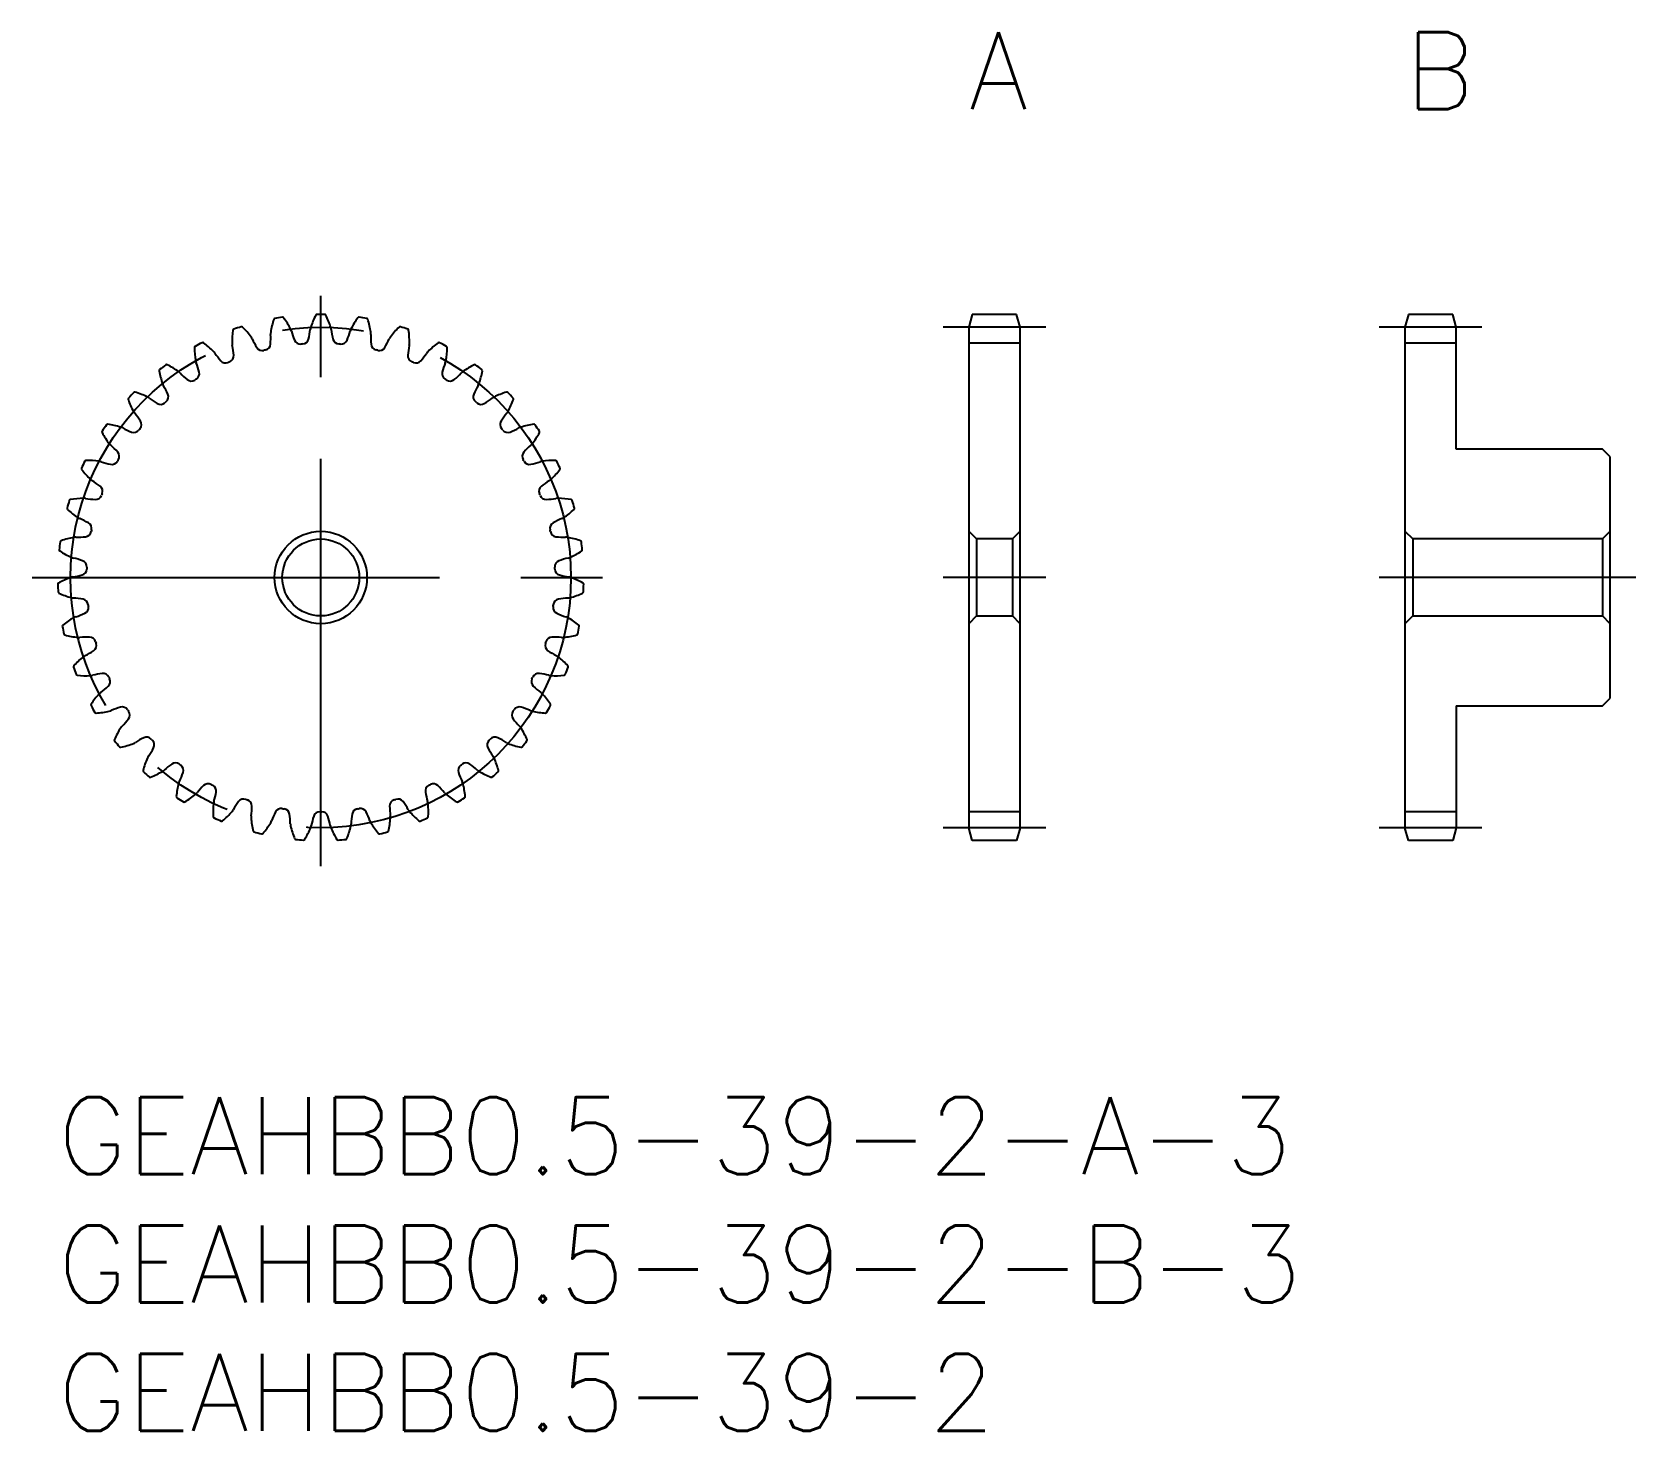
# Model space of a CAD drawing. Extents: x -1 to 61.5, y -13 to 41.5.
import ezdxf

# ---------------------------------------------------------------- set-up
doc = ezdxf.new("R2010")
doc.units = 0
doc.header["$LTSCALE"] = 0.5
doc.linetypes.add('CENTER', pattern=[50.8, 31.75, -6.35, 6.35, -6.35])
for name, color, linetype in [('MSM_CENTER', 1, 'CENTER'), ('MSM_CONTINUOUS', 7, 'CONTINUOUS'), ('MSM_PART_NUMBER', 7, 'CONTINUOUS')]:
    doc.layers.add(name, color=color, linetype=linetype)
doc.styles.get("Standard").update_dxf_attribs({"font": 'txt.shx', "height": 3, "bigfont": 'bigfont.shx'})

# ---------------------------------------------------------------- blocks, each defined once
blk = doc.blocks.new('*U2')
at = {"layer": 'MSM_PART_NUMBER'}
blk.add_text('GEAHBB0.5-39-2-A-3', height=3, dxfattribs=at).set_placement((0, -3))
blk = doc.blocks.new('*U3')
at = {"layer": 'MSM_PART_NUMBER'}
blk.add_text('GEAHBB0.5-39-2-B-3', height=3, dxfattribs=at).set_placement((0, -8))
blk = doc.blocks.new('*U4')
at = {"layer": 'MSM_PART_NUMBER'}
blk.add_text('GEAHBB0.5-39-2', height=3, dxfattribs=at).set_placement((0, -13))
blk = doc.blocks.new('*U5')
at = {"layer": 'MSM_PART_NUMBER'}
blk.add_text('A', height=3, dxfattribs=at).set_placement((35.5, 38.5))
blk = doc.blocks.new('*U6')
at = {"layer": 'MSM_PART_NUMBER'}
blk.add_text('B', height=3, dxfattribs=at).set_placement((52.5, 38.5))

msp = doc.modelspace()

# ---------------------------------------------------------------- linework, layer by layer
at = {"layer": 'MSM_CENTER'}
for p, q in [((10.25, 9), (10.25, 31.5)), ((38.5, 30), (34.5, 30)), ((55.5, 30), (51.5, 30)), ((-1, 20.25), (21.5, 20.25)), ((38.5, 20.25), (34.5, 20.25)), ((61.5, 20.25), (51.5, 20.25)), ((38.5, 10.5), (34.5, 10.5)), ((55.5, 10.5), (51.5, 10.5))]:
    msp.add_line(p, q, dxfattribs=at)
msp.add_circle((10.25, 20.25), 9.75, dxfattribs=at)
at = {"layer": 'MSM_CONTINUOUS'}
for p, q in [((35.634, 30.5), (35.5, 30)), ((35.5, 30), (35.5, 10.5)), ((37.366, 30.5), (35.634, 30.5)), ((37.5, 30), (37.366, 30.5)), ((52.634, 30.5), (52.5, 30)), ((52.5, 30), (52.5, 10.5)), ((54.366, 30.5), (52.634, 30.5)), ((54.5, 30), (54.366, 30.5)), ((37.5, 10.5), (37.5, 30)), ((54.5, 25.25), (54.5, 30)), ((37.5, 29.375), (35.5, 29.375)), ((54.5, 29.375), (52.5, 29.375)), ((60.2, 25.25), (54.5, 25.25)), ((60.5, 24.95), (60.2, 25.25)), ((60.5, 15.55), (60.5, 24.95)), ((35.5, 22.05), (35.8, 21.75)), ((37.2, 21.75), (37.5, 22.05)), ((52.5, 22.05), (52.8, 21.75)), ((60.2, 21.75), (60.5, 22.05)), ((35.8, 21.75), (35.8, 18.75)), ((37.2, 21.75), (35.8, 21.75)), ((37.2, 21.75), (37.2, 18.75)), ((52.8, 21.75), (52.8, 18.75)), ((60.2, 21.75), (52.8, 21.75)), ((60.2, 21.75), (60.2, 18.75)), ((35.8, 18.75), (37.2, 18.75)), ((37.5, 18.45), (37.2, 18.75)), ((52.8, 18.75), (52.5, 18.45)), ((52.8, 18.75), (60.2, 18.75)), ((60.5, 18.45), (60.2, 18.75)), ((35.8, 18.75), (35.5, 18.45)), ((54.5, 15.25), (60.2, 15.25)), ((54.5, 15.25), (54.5, 10.5)), ((60.2, 15.25), (60.5, 15.55)), ((37.5, 11.125), (35.5, 11.125)), ((54.5, 11.125), (52.5, 11.125)), ((35.634, 10), (35.5, 10.5)), ((37.366, 10), (35.634, 10)), ((37.5, 10.5), (37.366, 10)), ((52.634, 10), (52.5, 10.5)), ((54.366, 10), (52.634, 10)), ((54.5, 10.5), (54.366, 10))]:
    msp.add_line(p, q, dxfattribs=at)
for radius in [1.8, 1.5]:
    msp.add_circle((10.25, 20.25), radius, dxfattribs=at)
for centre, radius, start, end in [((10.25, 20.25), 10.25, 107.60912, 109.31396), ((7.164, 29.972), 0.05, 45.29488, 107.60913), ((4.913, 27.698), 3.25, 36.15385, 45.29488), ((11.514, 29.325), 3.25, 162.39742, 171.53846), ((8.464, 30.292), 0.05, 100.08319, 162.39744), ((10.25, 20.25), 10.25, 98.37835, 100.08319), ((8.764, 30.341), 0.05, 36.06412, 98.37835), ((6.177, 28.457), 3.25, 26.92308, 36.06412), ((12.954, 29.004), 3.25, 153.16665, 162.30769), ((10.098, 30.449), 0.05, 90.85242, 153.16663), ((10.25, 20.25), 10.25, 89.14758, 90.85242), ((10.402, 30.449), 0.05, 26.83335, 89.14758), ((7.546, 29.004), 3.25, 17.69231, 26.83335), ((14.323, 28.457), 3.25, 143.93589, 153.07692), ((11.736, 30.341), 0.05, 81.62165, 143.93591), ((10.25, 20.25), 10.25, 79.91681, 81.62165), ((12.036, 30.292), 0.05, 17.60251, 79.91681), ((8.986, 29.325), 3.25, 8.46154, 17.60258), ((15.587, 27.698), 3.25, 134.70512, 143.84615), ((13.336, 29.972), 0.05, 72.39088, 134.70514), ((10.25, 20.25), 10.25, 70.68604, 72.39088), ((10.25, 20.25), 10.25, 116.83989, 118.54473), ((5.645, 29.351), 0.05, 54.52565, 116.83989), ((3.788, 26.745), 3.25, 45.38462, 54.52565), ((10.042, 29.41), 3.25, 171.62819, 180.76923), ((6.876, 29.876), 0.05, 109.31396, 171.62821), ((7.205, 29.372), 0.412, 24.62605, 36.15417), ((10.306, 30.794), 3, 204.62574, 211.82687), ((5.3, 29.56), 3, 355.86544, 3.06656), ((8.707, 29.742), 0.412, 171.53813, 183.06626), ((8.707, 29.742), 0.412, 15.39528, 26.92341), ((11.997, 30.648), 3, 195.39497, 202.5961), ((9.458, 29.591), 0.25, 202.59609, 274.8455), ((9.533, 29.598), 0.25, 274.38527, 346.63468), ((6.858, 30.233), 3, 346.63467, 353.8358), ((10.25, 29.867), 0.412, 162.30736, 173.83549), ((10.25, 29.867), 0.412, 6.16451, 17.69264), ((13.642, 30.233), 3, 186.1642, 193.36533), ((10.967, 29.598), 0.25, 193.36532, 265.61473), ((11.042, 29.591), 0.25, 265.15452, 337.40391), ((8.503, 30.648), 3, 337.4039, 344.60503), ((11.793, 29.742), 0.412, 153.0766, 164.60472), ((11.793, 29.742), 0.412, 356.93374, 8.46187), ((15.2, 29.56), 3, 176.93344, 184.13456), ((10.194, 30.794), 3, 328.17313, 335.37426), ((13.295, 29.372), 0.412, 143.84583, 155.37395), ((13.624, 29.876), 0.05, 8.37181, 70.68604), ((10.458, 29.41), 3.25, 359.23077, 8.37181), ((16.712, 26.745), 3.25, 125.47435, 134.61538), ((14.855, 29.351), 0.05, 63.16011, 125.47437), ((10.25, 20.25), 10.25, 61.45527, 63.16011), ((5.376, 29.21), 0.05, 118.54473, 180.85898), ((8.576, 29.258), 3.25, 180.85896, 190), ((5.781, 28.765), 0.412, 33.85682, 45.38494), ((8.614, 30.666), 3, 213.85651, 221.05763), ((6.61, 28.889), 0.25, 292.8468, 5.09622), ((7.205, 29.372), 0.412, 180.7689, 192.29702), ((3.871, 28.645), 3, 5.09621, 12.29733), ((7.97, 29.343), 0.25, 211.82686, 284.07627), ((10.25, 20.25), 9.125, 103.61604, 104.07627), ((8.043, 29.362), 0.25, 283.61604, 355.86545), ((10.25, 20.25), 9.125, 94.38527, 94.8455), ((10.25, 20.25), 9.125, 85.1545, 85.61473), ((12.457, 29.362), 0.25, 184.13455, 256.384), ((10.25, 20.25), 9.125, 75.92373, 76.38396), ((12.53, 29.343), 0.25, 255.92374, 328.17314), ((13.89, 28.889), 0.25, 174.90378, 247.15323), ((16.629, 28.645), 3, 167.70267, 174.90379), ((13.295, 29.372), 0.412, 347.70298, 359.2311), ((11.886, 30.666), 3, 318.94237, 326.14349), ((14.719, 28.765), 0.412, 134.61505, 146.14318), ((11.924, 29.258), 3.25, 350, 359.14104), ((15.124, 29.21), 0.05, 359.14104, 61.45527), ((4.002, 28.312), 0.05, 127.77549, 190.08975), ((7.152, 28.873), 3.25, 190.08973, 199.23077), ((10.25, 20.25), 10.25, 126.07066, 127.77549), ((4.244, 28.495), 0.05, 63.75642, 126.07066), ((2.829, 25.624), 3.25, 54.61538, 63.75642), ((4.473, 27.938), 0.412, 43.08759, 54.61571), ((6.965, 30.269), 3, 223.08728, 230.2884), ((5.781, 28.765), 0.412, 189.99967, 201.52779), ((2.607, 27.513), 3, 14.32698, 21.5281), ((5.271, 28.194), 0.25, 302.07757, 14.32699), ((6.541, 28.86), 0.25, 221.05762, 293.30704), ((10.25, 20.25), 9.125, 112.84681, 113.30704), ((10.25, 20.25), 9.125, 66.69296, 67.15319), ((13.959, 28.86), 0.25, 246.69298, 318.94238), ((15.229, 28.194), 0.25, 165.67301, 237.92243), ((17.893, 27.513), 3, 158.4719, 165.67302), ((14.719, 28.765), 0.412, 338.47221, 350.00033), ((13.535, 30.269), 3, 309.7116, 316.91272), ((16.027, 27.938), 0.412, 125.38428, 136.91241), ((17.671, 25.624), 3.25, 116.24358, 125.38461), ((16.256, 28.495), 0.05, 53.92934, 116.2436), ((10.25, 20.25), 10.25, 52.22451, 53.92934), ((13.348, 28.873), 3.25, 340.76923, 349.91027), ((16.498, 28.312), 0.05, 349.91027, 52.22451), ((4.473, 27.938), 0.412, 199.23044, 210.75856), ((1.541, 26.193), 3, 23.55775, 30.75887), ((5.208, 28.153), 0.25, 230.28839, 302.53781), ((10.25, 20.25), 9.125, 122.07757, 122.53781), ((10.25, 20.25), 9.125, 57.46219, 57.92243), ((15.292, 28.153), 0.25, 237.46221, 309.71161), ((18.959, 26.193), 3, 149.24113, 156.44225), ((16.027, 27.938), 0.412, 329.24144, 340.76956), ((2.789, 27.206), 0.05, 137.00626, 199.32052), ((5.809, 28.264), 3.25, 199.3205, 208.46154), ((10.25, 20.25), 10.25, 135.30143, 137.00626), ((3, 27.424), 0.05, 72.98719, 135.30143), ((2.063, 24.364), 3.25, 63.84615, 72.98719), ((3.314, 26.912), 0.412, 52.31836, 63.84648), ((5.4, 29.612), 3, 232.31805, 239.51917), ((4.005, 27.242), 0.25, 239.51916, 311.76858), ((10.25, 20.25), 9.125, 131.30834, 131.76858), ((4.061, 27.292), 0.25, 311.30834, 23.55776), ((16.439, 27.292), 0.25, 156.44224, 228.69166), ((10.25, 20.25), 9.125, 48.23142, 48.69166), ((16.495, 27.242), 0.25, 228.23144, 300.48084), ((15.1, 29.612), 3, 300.48083, 307.68195), ((17.186, 26.912), 0.412, 116.15352, 127.68164), ((18.437, 24.364), 3.25, 107.01281, 116.15385), ((17.5, 27.424), 0.05, 44.69857, 107.01283), ((10.25, 20.25), 10.25, 42.99374, 44.69857), ((14.691, 28.264), 3.25, 331.53846, 340.6795), ((17.711, 27.206), 0.05, 340.67943, 42.99374), ((3.314, 26.912), 0.412, 208.4612, 219.98933), ((0.7, 24.719), 3, 32.78852, 39.98964), ((3.012, 26.208), 0.25, 320.5391, 32.78853), ((17.488, 26.208), 0.25, 147.21147, 219.46089), ((19.8, 24.719), 3, 140.01036, 147.21148), ((17.186, 26.912), 0.412, 320.01067, 331.53879), ((1.77, 25.919), 0.05, 146.23703, 208.55129), ((4.581, 27.448), 3.25, 208.55127, 217.69231), ((10.25, 20.25), 10.25, 144.5322, 146.23703), ((1.943, 26.169), 0.05, 82.21789, 144.5322), ((1.509, 22.998), 3.25, 73.07692, 82.21796), ((2.335, 25.713), 0.412, 61.54913, 73.07725), ((3.961, 28.713), 3, 241.54882, 248.74994), ((2.964, 26.15), 0.25, 248.74993, 320.99935), ((10.25, 20.25), 9.125, 140.53911, 140.99935), ((10.25, 20.25), 9.125, 39.00065, 39.46089), ((17.536, 26.15), 0.25, 219.00067, 291.25007), ((16.539, 28.713), 3, 291.25006, 298.45118), ((18.165, 25.713), 0.412, 106.92274, 118.45087), ((18.991, 22.998), 3.25, 97.78204, 106.92308), ((15.919, 27.448), 3.25, 322.30769, 331.44873), ((18.557, 26.169), 0.05, 35.4678, 97.78206), ((10.25, 20.25), 10.25, 33.76297, 35.4678), ((18.73, 25.919), 0.05, 331.44873, 33.76297), ((2.335, 25.713), 0.412, 217.69197, 229.2201), ((0.107, 23.129), 3, 42.01929, 49.22041), ((2.15, 24.97), 0.25, 329.76989, 42.0193), ((18.35, 24.97), 0.25, 137.9807, 210.23012), ((20.393, 23.129), 3, 130.77959, 137.98071), ((18.165, 25.713), 0.412, 310.7799, 322.30803), ((0.971, 24.485), 0.05, 155.4678, 217.78206), ((10.25, 20.25), 10.25, 153.76297, 155.4678), ((3.5, 26.446), 3.25, 217.78204, 226.92308), ((1.101, 24.759), 0.05, 91.44866, 153.76297), ((1.182, 21.56), 3.25, 82.30769, 91.44873), ((1.562, 24.373), 0.412, 70.7799, 82.30802), ((2.685, 27.595), 3, 250.77959, 257.98071), ((2.112, 24.905), 0.25, 257.9807, 330.23012), ((10.25, 20.25), 9.125, 149.76988, 150.23012), ((10.25, 20.25), 9.125, 29.76988, 30.23012), ((18.388, 24.905), 0.25, 209.7699, 282.0193), ((17.815, 27.595), 3, 282.01929, 289.22041), ((18.938, 24.373), 0.412, 97.69197, 109.2201), ((19.318, 21.56), 3.25, 88.55127, 97.69231), ((17, 26.446), 3.25, 313.07692, 322.21796), ((19.399, 24.759), 0.05, 26.23703, 88.55129), ((10.25, 20.25), 10.25, 24.5322, 26.23703), ((19.529, 24.485), 0.05, 322.21789, 24.5322), ((1.562, 24.373), 0.412, 226.92275, 238.45087), ((-0.224, 21.465), 3, 51.25006, 58.45118), ((1.498, 23.61), 0.25, 339.00066, 51.25007), ((19.002, 23.61), 0.25, 128.74993, 200.99939), ((20.724, 21.465), 3, 121.54882, 128.74994), ((18.938, 24.373), 0.412, 301.54913, 313.07726), ((10.25, 20.25), 10.25, 162.99374, 164.69857), ((0.496, 23.233), 0.05, 100.67943, 162.99374), ((1.089, 20.089), 3.25, 91.53846, 100.6795), ((1.013, 22.926), 0.412, 80.01067, 91.53879), ((1.605, 26.286), 3, 260.01036, 267.21148), ((1.471, 23.539), 0.25, 267.21147, 339.46089), ((10.25, 20.25), 9.125, 159.00065, 159.46089), ((10.25, 20.25), 9.125, 20.53911, 20.99935), ((19.029, 23.539), 0.25, 200.53913, 272.78853), ((18.895, 26.286), 3, 272.78852, 279.98964), ((19.487, 22.926), 0.412, 88.4612, 99.98933), ((19.411, 20.089), 3.25, 79.3205, 88.46154), ((20.004, 23.233), 0.05, 17.00626, 79.32053), ((10.25, 20.25), 10.25, 15.30143, 17.00626), ((0.412, 22.942), 0.05, 164.69857, 227.01283), ((2.593, 25.283), 3.25, 227.01281, 236.15385), ((1.013, 22.926), 0.412, 236.15352, 247.68164), ((-0.283, 19.769), 3, 60.48083, 67.68195), ((20.783, 19.769), 3, 112.31805, 119.51917), ((19.487, 22.926), 0.412, 292.31836, 303.84649), ((17.907, 25.283), 3.25, 303.84616, 312.98719), ((20.088, 22.942), 0.05, 312.98719, 15.30143), ((1.057, 22.088), 0.25, 276.44224, 348.69166), ((1.072, 22.162), 0.25, 348.23143, 60.48084), ((10.25, 20.25), 9.125, 168.23142, 168.69166), ((19.428, 22.162), 0.25, 119.51916, 191.76862), ((10.25, 20.25), 9.125, 11.30834, 11.76858), ((19.443, 22.088), 0.25, 191.30836, 263.55776), ((10.25, 20.25), 10.25, 172.22451, 173.92934), ((0.107, 21.329), 0.05, 173.92934, 236.2436), ((1.885, 23.989), 3.25, 236.24358, 245.38462), ((0.144, 21.63), 0.05, 109.9102, 172.22451), ((1.234, 18.621), 3.25, 100.76923, 109.91027), ((0.703, 21.409), 0.412, 89.24144, 100.76956), ((0.748, 24.821), 3, 269.24113, 276.44225), ((19.752, 24.821), 3, 263.55775, 270.75887), ((19.797, 21.409), 0.412, 79.23044, 90.75856), ((19.266, 18.621), 3.25, 70.08973, 79.23077), ((18.615, 23.989), 3.25, 294.61539, 303.75642), ((20.356, 21.63), 0.05, 7.77549, 70.08975), ((10.25, 20.25), 10.25, 6.07066, 7.77549), ((20.393, 21.329), 0.05, 303.75635, 6.07066), ((0.703, 21.409), 0.412, 245.38429, 256.91241), ((-0.069, 18.086), 3, 69.7116, 76.91272), ((0.884, 20.665), 0.25, 357.4622, 69.71161), ((10.25, 20.25), 9.125, 177.46219, 177.92243), ((19.616, 20.665), 0.25, 110.28839, 182.53785), ((10.25, 20.25), 9.125, 2.07757, 2.53781), ((20.569, 18.086), 3, 103.08728, 110.2884), ((19.797, 21.409), 0.412, 283.08759, 294.61572), ((0.053, 19.991), 0.05, 119.14104, 181.45527), ((1.612, 17.196), 3.25, 110, 119.14104), ((0.641, 19.863), 0.412, 98.47221, 110.00033), ((0.138, 23.238), 3, 278.4719, 285.67302), ((0.881, 20.59), 0.25, 285.67301, 357.92243), ((19.619, 20.59), 0.25, 182.07759, 254.32699), ((20.362, 23.238), 3, 254.32698, 261.5281), ((19.859, 19.863), 0.412, 69.99967, 81.52779), ((18.888, 17.196), 3.25, 60.85896, 70), ((20.447, 19.991), 0.05, 358.54473, 60.85899), ((10.25, 20.25), 10.25, 181.45527, 183.16011), ((0.066, 19.688), 0.05, 183.16011, 245.47437), ((1.394, 22.599), 3.25, 245.47435, 254.61538), ((0.641, 19.863), 0.412, 254.61506, 266.14318), ((0.411, 16.458), 3, 78.94237, 86.14349), ((0.939, 19.157), 0.25, 6.69297, 78.94238), ((19.561, 19.157), 0.25, 101.05762, 173.30704), ((20.089, 16.458), 3, 93.85651, 101.05763), ((19.859, 19.863), 0.412, 273.85682, 285.38495), ((19.106, 22.599), 3.25, 285.38462, 294.52565), ((20.434, 19.688), 0.05, 294.52565, 356.83989), ((10.25, 20.25), 10.25, 356.83989, 358.54473), ((-0.21, 21.577), 3, 287.70267, 294.90379), ((0.948, 19.083), 0.25, 294.90378, 7.15319), ((10.25, 20.25), 9.125, 186.69296, 187.15319), ((19.552, 19.083), 0.25, 172.84682, 245.09622), ((10.25, 20.25), 9.125, 352.8468, 353.30704), ((20.71, 21.577), 3, 245.09621, 252.29733), ((0.227, 18.359), 0.05, 128.37174, 190.68604), ((10.25, 20.25), 10.25, 190.68604, 192.39088), ((2.213, 15.85), 3.25, 119.23077, 128.37181), ((0.827, 18.326), 0.412, 107.70298, 119.2311), ((19.673, 18.326), 0.412, 60.76891, 72.29702), ((18.287, 15.85), 3.25, 51.62819, 60.76923), ((10.25, 20.25), 10.25, 347.60912, 349.31396), ((20.273, 18.359), 0.05, 349.31396, 51.62821), ((0.288, 18.061), 0.05, 192.39088, 254.70514), ((1.132, 21.148), 3.25, 254.70512, 263.84615), ((0.827, 18.326), 0.412, 263.84583, 275.37395), ((1.147, 14.929), 3, 88.17313, 95.37426), ((1.235, 17.678), 0.25, 15.92374, 88.17314), ((1.256, 17.606), 0.25, 304.13455, 16.38396), ((10.25, 20.25), 9.125, 195.92373, 196.38396), ((19.244, 17.606), 0.25, 163.61605, 235.86545), ((10.25, 20.25), 9.125, 343.61604, 344.07627), ((19.265, 17.678), 0.25, 91.82686, 164.07631), ((19.353, 14.929), 3, 84.62574, 91.82687), ((19.673, 18.326), 0.412, 264.62605, 276.15418), ((19.368, 21.148), 3.25, 276.15385, 285.29488), ((20.212, 18.061), 0.05, 285.29488, 347.60912), ((3.023, 14.618), 3.25, 128.46154, 137.60258), ((1.258, 16.84), 0.412, 116.93374, 128.46187), ((-0.287, 19.882), 3, 296.93344, 304.13456), ((20.787, 19.882), 3, 235.86544, 243.06656), ((19.242, 16.84), 0.412, 51.53814, 63.06626), ((17.477, 14.618), 3.25, 42.39742, 51.53846), ((0.66, 16.775), 0.05, 137.60258, 199.91681), ((10.25, 20.25), 10.25, 199.91681, 201.62165), ((0.768, 16.492), 0.05, 201.62165, 263.93591), ((1.106, 19.674), 3.25, 263.93589, 273.07692), ((1.258, 16.84), 0.412, 273.07659, 284.60472), ((2.118, 13.538), 3, 97.4039, 104.60503), ((1.764, 16.265), 0.25, 25.15451, 97.40391), ((1.796, 16.197), 0.25, 313.36532, 25.61473), ((10.25, 20.25), 9.125, 205.1545, 205.61473), ((18.704, 16.197), 0.25, 154.38528, 226.63468), ((10.25, 20.25), 9.125, 334.38527, 334.8455), ((18.736, 16.265), 0.25, 82.59609, 154.8455), ((18.382, 13.538), 3, 75.39497, 82.5961), ((19.242, 16.84), 0.412, 255.39528, 266.92341), ((19.394, 19.674), 3.25, 266.92308, 276.06412), ((19.732, 16.492), 0.05, 276.06412, 338.37835), ((10.25, 20.25), 10.25, 338.37835, 340.08319), ((19.84, 16.775), 0.05, 340.08319, 42.39744), ((4.02, 13.531), 3.25, 137.69231, 146.83335), ((1.922, 15.442), 0.412, 126.16451, 137.69264), ((-0.092, 18.196), 3, 306.1642, 313.36533), ((20.592, 18.196), 3, 226.63467, 233.8358), ((18.578, 15.442), 0.412, 42.30737, 53.83549), ((16.48, 13.531), 3.25, 33.16665, 42.30769), ((1.342, 15.282), 0.05, 146.83335, 209.14758), ((10.25, 20.25), 10.25, 209.14758, 210.85242), ((1.317, 18.214), 3.25, 273.16665, 282.30769), ((1.922, 15.442), 0.412, 282.30736, 293.83549), ((3.3, 12.321), 3, 106.63467, 113.8358), ((2.513, 14.955), 0.25, 34.38528, 106.63468), ((10.25, 20.25), 9.125, 214.38527, 214.8455), ((2.556, 14.893), 0.25, 322.59609, 34.8455), ((17.944, 14.893), 0.25, 145.15452, 217.40391), ((10.25, 20.25), 9.125, 325.1545, 325.61473), ((17.987, 14.955), 0.25, 73.36532, 145.61473), ((17.2, 12.321), 3, 66.1642, 73.36533), ((18.578, 15.442), 0.412, 246.16451, 257.69264), ((19.183, 18.214), 3.25, 257.69231, 266.83335), ((10.25, 20.25), 10.25, 329.14758, 330.85242), ((19.158, 15.282), 0.05, 330.85242, 33.16668), ((1.493, 15.019), 0.05, 210.85242, 273.16663), ((5.179, 12.619), 3.25, 146.92308, 156.06412), ((2.801, 14.168), 0.412, 135.39528, 146.92341), ((0.371, 16.564), 3, 315.39497, 322.5961), ((20.129, 16.564), 3, 217.4039, 224.60503), ((17.699, 14.168), 0.412, 33.07659, 44.60472), ((15.321, 12.619), 3.25, 23.93589, 33.07692), ((19.007, 15.019), 0.05, 266.83335, 329.14758), ((2.254, 13.917), 0.05, 156.06412, 218.37835), ((10.25, 20.25), 10.25, 218.37835, 220.08319), ((1.759, 16.808), 3.25, 282.39742, 291.53846), ((2.801, 14.168), 0.412, 291.53814, 303.06626), ((4.662, 11.308), 3, 115.86544, 123.06656), ((3.463, 13.783), 0.25, 43.61605, 115.86545), ((10.25, 20.25), 9.125, 223.61604, 224.07627), ((3.515, 13.729), 0.25, 331.82686, 44.07627), ((16.985, 13.729), 0.25, 135.92375, 208.17314), ((10.25, 20.25), 9.125, 315.92373, 316.38396), ((17.037, 13.783), 0.25, 64.13455, 136.38396), ((15.838, 11.308), 3, 56.93344, 64.13456), ((17.699, 14.168), 0.412, 236.93374, 248.46187), ((18.741, 16.808), 3.25, 248.46154, 257.60258), ((10.25, 20.25), 10.25, 319.91681, 321.62165), ((18.246, 13.917), 0.05, 321.62165, 23.93591), ((2.446, 13.682), 0.05, 220.08319, 282.39745), ((6.468, 11.904), 3.25, 156.15385, 165.29488), ((3.873, 13.052), 0.412, 144.62605, 156.15418), ((1.091, 15.027), 3, 324.62574, 331.82687), ((19.409, 15.027), 3, 208.17313, 215.37426), ((16.627, 13.052), 0.412, 23.84582, 35.37395), ((14.032, 11.904), 3.25, 14.70512, 23.84615), ((18.054, 13.682), 0.05, 257.60258, 319.91681), ((3.373, 12.717), 0.05, 165.29488, 227.60912), ((10.25, 20.25), 10.25, 227.60912, 229.31396), ((2.421, 15.49), 3.25, 291.62819, 300.76923), ((3.873, 13.052), 0.412, 300.7689, 312.29702), ((6.169, 10.528), 3, 125.09621, 132.29733), ((4.588, 12.778), 0.25, 52.84682, 125.09622), ((10.25, 20.25), 9.125, 232.8468, 233.30704), ((2.047, 13.625), 3, 333.85651, 341.05763), ((4.648, 12.733), 0.25, 341.05762, 53.30704), ((15.852, 12.733), 0.25, 126.69298, 198.94238), ((18.453, 13.625), 3, 198.94237, 206.14349), ((10.25, 20.25), 9.125, 306.69296, 307.15319), ((15.912, 12.778), 0.25, 54.90378, 127.15319), ((14.331, 10.528), 3, 47.70267, 54.90379), ((16.627, 13.052), 0.412, 227.70298, 239.2311), ((18.079, 15.49), 3.25, 239.23077, 248.37181), ((10.25, 20.25), 10.25, 310.68604, 312.39088), ((17.127, 12.717), 0.05, 312.39088, 14.70514), ((3.6, 12.515), 0.05, 229.31396, 291.62822), ((7.856, 11.406), 3.25, 165.38462, 174.52565), ((5.11, 12.122), 0.412, 153.85682, 165.38495), ((7.781, 9.999), 3, 134.32698, 141.5281), ((5.86, 11.966), 0.25, 62.07759, 134.32699), ((10.25, 20.25), 9.125, 242.07757, 242.53781), ((5.927, 11.931), 0.25, 350.28839, 62.53781), ((3.216, 12.395), 3, 343.08728, 350.2884), ((14.573, 11.931), 0.25, 117.46221, 189.71161), ((17.284, 12.395), 3, 189.7116, 196.91272), ((10.25, 20.25), 9.125, 297.46219, 297.92243), ((14.64, 11.966), 0.25, 45.67301, 117.92243), ((12.719, 9.999), 3, 38.4719, 45.67302), ((15.39, 12.122), 0.412, 14.61505, 26.14318), ((12.644, 11.406), 3.25, 5.47435, 14.61538), ((16.9, 12.515), 0.05, 248.37174, 310.68604), ((4.671, 11.711), 0.05, 174.52565, 236.83989), ((10.25, 20.25), 10.25, 236.83989, 238.54473), ((4.927, 11.549), 0.05, 238.54473, 300.85893), ((3.286, 14.296), 3.25, 300.85896, 310), ((5.11, 12.122), 0.412, 309.99967, 321.52779), ((9.306, 11.136), 3.25, 174.61539, 183.75642), ((6.481, 11.403), 0.412, 163.08759, 174.61572), ((9.458, 9.736), 3, 143.55775, 150.75887), ((7.246, 11.369), 0.25, 71.30836, 143.55776), ((10.25, 20.25), 9.125, 251.30834, 251.76858), ((7.317, 11.346), 0.25, 359.51916, 71.76858), ((4.567, 11.369), 3, 352.31805, 359.51917), ((8.709, 11.003), 0.25, 80.53913, 152.78853), ((11.791, 11.003), 0.25, 27.21147, 99.46089), ((13.183, 11.346), 0.25, 108.23144, 180.48084), ((15.933, 11.369), 3, 180.48083, 187.68195), ((10.25, 20.25), 9.125, 288.23142, 288.69166), ((13.254, 11.369), 0.25, 36.44224, 108.69166), ((11.042, 9.736), 3, 29.24113, 36.44225), ((14.019, 11.403), 0.412, 5.38428, 16.91241), ((11.194, 11.136), 3.25, 356.24358, 5.38461), ((15.39, 12.122), 0.412, 218.47221, 230.00033), ((17.214, 14.296), 3.25, 230, 239.14104), ((15.573, 11.549), 0.05, 239.14104, 301.45527), ((10.25, 20.25), 10.25, 301.45527, 303.16011), ((15.829, 11.711), 0.05, 303.16011, 5.47437), ((6.113, 10.927), 0.05, 183.75635, 246.07066), ((10.25, 20.25), 10.25, 246.07066, 247.77549), ((6.392, 10.808), 0.05, 247.77549, 310.08976), ((4.331, 13.256), 3.25, 310.08973, 319.23077), ((6.481, 11.403), 0.412, 319.23044, 330.75856), ((7.949, 10.913), 0.412, 172.31836, 183.84649), ((10.78, 11.103), 3.25, 183.84616, 192.98719), ((5.53, 12.397), 3.25, 319.3205, 328.46154), ((7.949, 10.913), 0.412, 328.46121, 339.98933), ((11.155, 9.745), 3, 152.78852, 159.98964), ((10.25, 20.25), 9.125, 260.53911, 260.99935), ((8.783, 10.99), 0.25, 8.74993, 80.99935), ((6.065, 10.572), 3, 1.54882, 8.74994), ((9.476, 10.664), 0.412, 181.54913, 193.07726), ((12.828, 10.026), 3, 162.01929, 169.22041), ((10.212, 10.875), 0.25, 89.7699, 162.0193), ((10.25, 20.25), 9.125, 269.76988, 270.23012), ((10.288, 10.875), 0.25, 17.9807, 90.23012), ((7.672, 10.026), 3, 10.77959, 17.98071), ((11.024, 10.664), 0.412, 346.92274, 358.45087), ((14.435, 10.572), 3, 171.25006, 178.45118), ((11.717, 10.99), 0.25, 99.00067, 171.25007), ((10.25, 20.25), 9.125, 279.00065, 279.46089), ((9.345, 9.745), 3, 20.01036, 27.21148), ((12.551, 10.913), 0.412, 200.01067, 211.53879), ((14.97, 12.397), 3.25, 211.53846, 220.6795), ((9.72, 11.103), 3.25, 347.01281, 356.15384), ((12.551, 10.913), 0.412, 356.15351, 7.68164), ((14.019, 11.403), 0.412, 209.24144, 220.76956), ((16.169, 13.256), 3.25, 220.76923, 229.91027), ((14.108, 10.808), 0.05, 229.9102, 292.22451), ((10.25, 20.25), 10.25, 292.22451, 293.92934), ((14.387, 10.927), 0.05, 293.92934, 356.2436), ((7.662, 10.384), 0.05, 192.98712, 255.30143), ((10.25, 20.25), 10.25, 255.30143, 257.00626), ((7.957, 10.311), 0.05, 257.00626, 319.32053), ((12.24, 11.306), 3.25, 193.07692, 202.21796), ((9.278, 10.096), 0.05, 202.21796, 264.5322), ((10.25, 20.25), 10.25, 264.5322, 266.23703), ((9.581, 10.072), 0.05, 266.23703, 328.55129), ((6.851, 11.742), 3.25, 328.55127, 337.69231), ((9.476, 10.664), 0.412, 337.69197, 349.2201), ((11.024, 10.664), 0.412, 190.7799, 202.30803), ((13.649, 11.742), 3.25, 202.30769, 211.44873), ((10.919, 10.072), 0.05, 211.44873, 273.76297), ((10.25, 20.25), 10.25, 273.76297, 275.4678), ((11.222, 10.096), 0.05, 275.4678, 337.78206), ((8.26, 11.306), 3.25, 337.78204, 346.92308), ((12.543, 10.311), 0.05, 220.6795, 282.99374), ((10.25, 20.25), 10.25, 282.99374, 284.69857), ((12.838, 10.384), 0.05, 284.69857, 347.01283)]:
    msp.add_arc(centre, radius, start, end, dxfattribs=at)

# ---------------------------------------------------------------- block references
for name in ['*U5', '*U6', '*U2', '*U3', '*U4']:
    msp.add_blockref(name, (0, 0), dxfattribs=at)

doc.saveas('drawing.dxf')
